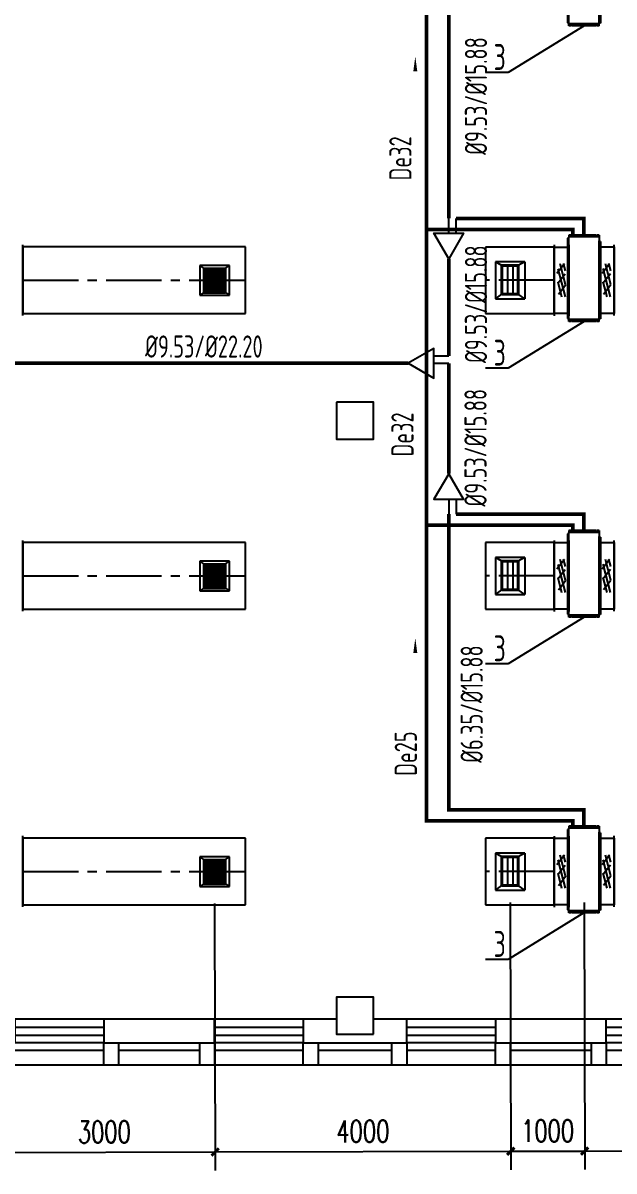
# Model space of a CAD drawing. Extents: x 1738143 to 1822243, y -608375 to -303375.
# Drawn here: x 1791736 to 1799736, y -401651 to -386118 of the extents above; entities that cross this region are included whole.
import ezdxf

# ---------------------------------------------------------------- set-up
doc = ezdxf.new("R2010")
doc.units = 0
doc.header["$LTSCALE"] = 1000
doc.header["$MEASUREMENT"] = 0
doc.linetypes.add('CENTER2', pattern=[1.125, 0.75, -0.125, 0.125, -0.125])
for name, color, linetype in [('COLUMN', 9, 'Continuous'), ('DIM-空冷凝水', 3, 'Continuous'), ('DUCT-排风风口', 7, 'Continuous'), ('DUCT-送风中心线', 5, 'CENTER2'), ('DUCT-送风法兰', 2, 'Continuous'), ('DUCT-送风管', 4, 'Continuous'), ('DUCT-送风管端线', 2, 'Continuous'), ('DUCT-送风阀门', 7, 'Continuous'), ('PIPE-空冷凝水', 150, 'CENTER2'), ('TH_DIM', 3, 'Continuous'), ('TH_TEXT', 7, 'Continuous'), ('VRV-EQUIP', 7, 'Continuous'), ('VRV-PIPE', 1, 'Continuous'), ('VRV-配件', 1, 'Continuous'), ('WALL', 9, 'Continuous'), ('WINDOW', 4, 'Continuous'), ('采暖', 7, 'Continuous')]:
    doc.layers.add(name, color=color, linetype=linetype)
doc.styles.add('_TCH_DIM_T3', font='SIMPLEX', dxfattribs={"width": 0.705882, "bigfont": 'GBCBIG'})
doc.styles.add('TSSD_Rein', font='Tssdeng.shx', dxfattribs={"width": 0.7, "bigfont": 'hztxt.shx'})
doc.dimstyles.new('_TCH_ARCH&&100', dxfattribs={"dimtxt": 297.5, "dimasz": 100, "dimexe": 250, "dimexo": 300, "dimgap": 126.25, "dimtad": 1, "dimdec": 0, "dimzin": 0, "dimdsep": 46, "dimtxsty": '_TCH_DIM_T3', "dimblk": 'ARCHTICK', "dimcen": 0.09, "dimclrt": 7, "dimazin": 2, "dimtfac": 1, "dimtdec": 0, "dimtix": 1, "dimtmove": 2, "dimatfit": 3, "dimfxl": 30, "dimtolj": 1, "dimtzin": 0, "dimarcsym": 0})

# ---------------------------------------------------------------- blocks, each defined once
blk = doc.blocks.new('_FZHK')
blk.add_lwpolyline([(-0.5, -0.5), (0.5, -0.5), (0.5, 0.5), (-0.5, 0.5)], close=True)
blk = doc.blocks.new('$WINLIB2D$00000001')
at = {"color": 0}
for points in [[(-0.5, 0.5), (-0.5, -0.5)], [(-0.5, 0.5), (0.5, 0.5)], [(0.5, -0.5), (0.5, 0.5)], [(0.5, 0.167), (-0.5, 0.167)], [(0.5, -0.167), (-0.5, -0.167)], [(-0.5, -0.5), (0.5, -0.5)]]:
    blk.add_lwpolyline(points, dxfattribs=at)
blk = doc.blocks.new('A$C7281566F')
for p, q in [((-199.5, -5850.6), (-1399.5, -5850.6)), ((2500.5, -5850.6), (1300.5, -5850.6)), ((5100.5, -5850.6), (3900.5, -5850.6)), ((7800.5, -5850.6), (6600.5, -5850.6))]:
    blk.add_line(p, q)
for points in [[(0.5, -5750.6), (0.5, -6050.6), (-199.5, -6050.6), (-199.5, -5750.6)], [(1100.5, -5850.6), (0.5, -5850.6)], [(1300.5, -5750.6), (1300.5, -6050.6), (1100.5, -6050.6), (1100.5, -5750.6)], [(2700.5, -5750.6), (2700.5, -6050.6), (2500.5, -6050.6), (2500.5, -5750.6)], [(3700.5, -5850.6), (2700.5, -5850.6)], [(3900.5, -5750.6), (3900.5, -6050.6), (3700.5, -6050.6), (3700.5, -5750.6)], [(5300.5, -5750.6), (5300.5, -6050.6), (5100.5, -6050.6), (5100.5, -5750.6)], [(6400.5, -5850.6), (5300.5, -5850.6)], [(6600.5, -5750.6), (6600.5, -6050.6), (6400.5, -6050.6), (6400.5, -5750.6)]]:
    blk.add_lwpolyline(points)
at = {"layer": 'WALL'}
for p, q in [((1300.5, -5430.6), (-199.5, -5430.6)), ((-199.5, -5430.6), (-199.5, -5750.6)), ((1300.5, -5750.6), (1300.5, -5430.6)), ((2950.5, -5430.6), (2500.5, -5430.6)), ((2500.5, -5430.6), (2500.5, -5750.6)), ((3900.5, -5430.6), (3450.5, -5430.6)), ((3900.5, -5750.6), (3900.5, -5430.6)), ((6600.5, -5430.6), (5100.5, -5430.6)), ((5100.5, -5430.6), (5100.5, -5750.6)), ((6600.5, -5750.6), (6600.5, -5430.6)), ((-199.5, -5750.6), (1300.5, -5750.6)), ((2500.5, -5750.6), (3200.5, -5750.6)), ((3200.5, -5750.6), (3900.5, -5750.6)), ((5100.5, -5750.6), (6600.5, -5750.6))]:
    blk.add_line(p, q, dxfattribs=at)
at = {"layer": 'COLUMN', "yscale": 500, "zscale": 500}
for p, xscale, rotation in [((3200.5, 2669.4), 500, 270), ((3200.5, -5380.6), 499.9990233504213, 90)]:
    blk.add_blockref('_FZHK', p, dxfattribs=dict(at, xscale=xscale, rotation=rotation))
at = {"layer": 'WINDOW', "xscale": 1200, "yscale": -320, "zscale": 1200}
for p, rotation in [((-799.5, -5590.6), 180), ((1900.5, -5590.6), 180), ((4500.5, -5590.6), 180.0000000000117), ((7200.5, -5590.6), 180.0000000000117)]:
    blk.add_blockref('$WINLIB2D$00000001', p, dxfattribs=dict(at, rotation=rotation))
blk = doc.blocks.new('_ArchTick')
at = {"color": 0, "linetype": 'ByBlock', "const_width": 0.4}
blk.add_lwpolyline([(-0.5, -0.5), (0.5, 0.5)], dxfattribs=at)
blk = doc.blocks.new('*D866')
at = {"layer": 'Defpoints', "color": 0, "transparency": 16777216}
for p in [(1791329, -397737), (1794329, -397729), (1794338, -401393)]:
    blk.add_point(p, dxfattribs=at)
at = {"layer": 'TH_DIM', "color": 0, "lineweight": -2, "transparency": 16777216}
for p, q in [((1791329, -398037), (1791338, -401651)), ((1794330, -398029), (1794339, -401643)), ((1791338, -401401), (1794338, -401393))]:
    blk.add_line(p, q, dxfattribs=at)
at = {"layer": 'TH_DIM', "color": 0, "lineweight": -2, "transparency": 16777216, "xscale": 100, "yscale": 100, "zscale": 100}
for p, rotation in [((1791338, -401401), 180.1432391503677), ((1794338, -401393), 0.1432391503677704)]:
    blk.add_blockref('_ArchTick', p, dxfattribs=dict(at, rotation=rotation))
at = {"layer": 'TH_DIM', "color": 7, "transparency": 16777216, "insert": (1792837, -401122), "char_height": 297.5, "attachment_point": 5, "rotation": 0.1432, "style": '_TCH_DIM_T3'}
blk.add_mtext('\\A1;3000', dxfattribs=at)
blk = doc.blocks.new('*D867')
at = {"layer": 'Defpoints', "color": 0, "transparency": 16777216}
for p in [(1794329, -397729), (1798329, -397719), (1798338, -401383)]:
    blk.add_point(p, dxfattribs=at)
at = {"layer": 'TH_DIM', "color": 0, "lineweight": -2, "transparency": 16777216}
for p, q in [((1794330, -398029), (1794339, -401643)), ((1798330, -398019), (1798339, -401633)), ((1794338, -401393), (1798338, -401383))]:
    blk.add_line(p, q, dxfattribs=at)
at = {"layer": 'TH_DIM', "color": 0, "lineweight": -2, "transparency": 16777216, "xscale": 100, "yscale": 100, "zscale": 100}
for p, rotation in [((1794338, -401393), 180.1432391503689), ((1798338, -401383), 0.1432391503688773)]:
    blk.add_blockref('_ArchTick', p, dxfattribs=dict(at, rotation=rotation))
at = {"layer": 'TH_DIM', "color": 7, "transparency": 16777216, "insert": (1796337, -401113), "char_height": 297.5, "attachment_point": 5, "rotation": 0.1432, "style": '_TCH_DIM_T3'}
blk.add_mtext('\\A1;4000', dxfattribs=at)
blk = doc.blocks.new('*D868')
at = {"layer": 'Defpoints', "color": 0, "transparency": 16777216}
for p in [(1798329, -397719), (1799329, -397717), (1799338, -401381)]:
    blk.add_point(p, dxfattribs=at)
at = {"layer": 'TH_DIM', "color": 0, "lineweight": -2, "transparency": 16777216}
for p, q in [((1798330, -398019), (1798339, -401633)), ((1799330, -398017), (1799339, -401631)), ((1798338, -401383), (1799338, -401381))]:
    blk.add_line(p, q, dxfattribs=at)
at = {"layer": 'TH_DIM', "color": 0, "lineweight": -2, "transparency": 16777216, "xscale": 100, "yscale": 100, "zscale": 100}
for p, rotation in [((1798338, -401383), 180.1432391503663), ((1799338, -401381), 0.1432391503663455)]:
    blk.add_blockref('_ArchTick', p, dxfattribs=dict(at, rotation=rotation))
at = {"layer": 'TH_DIM', "color": 7, "transparency": 16777216, "insert": (1798837, -401107), "char_height": 297.5, "attachment_point": 5, "rotation": 0.1432, "style": '_TCH_DIM_T3'}
blk.add_mtext('\\A1;1000', dxfattribs=at)
blk = doc.blocks.new('*D869')
at = {"layer": 'Defpoints', "color": 0, "transparency": 16777216}
for p in [(1799329, -397717), (1802329, -397709), (1802338, -401373)]:
    blk.add_point(p, dxfattribs=at)
at = {"layer": 'TH_DIM', "color": 0, "lineweight": -2, "transparency": 16777216}
for p, q in [((1799330, -398017), (1799339, -401631)), ((1802330, -398009), (1802339, -401623)), ((1799338, -401381), (1802338, -401373))]:
    blk.add_line(p, q, dxfattribs=at)
at = {"layer": 'TH_DIM', "color": 0, "lineweight": -2, "transparency": 16777216, "xscale": 100, "yscale": 100, "zscale": 100}
for p, rotation in [((1799338, -401381), 180.1432391503685), ((1802338, -401373), 0.1432391503684574)]:
    blk.add_blockref('_ArchTick', p, dxfattribs=dict(at, rotation=rotation))
at = {"layer": 'TH_DIM', "color": 7, "transparency": 16777216, "insert": (1800838, -401102), "char_height": 297.5, "attachment_point": 5, "rotation": 0.1432, "style": '_TCH_DIM_T3'}
blk.add_mtext('\\A1;3000', dxfattribs=at)
blk = doc.blocks.new('$风口$00000138')
for p, q in [((-195, 130), (195, 130)), ((-195, -130), (-195, 130)), ((-160, 95), (-195, 130)), ((160, 95), (195, 130)), ((195, 130), (195, -130)), ((160, 95), (-160, 95)), ((160, -95), (160, 95)), ((-160, -95), (-195, -130)), ((-160, -95), (160, -95)), ((160, -95), (195, -130)), ((195, -130), (-195, -130))]:
    blk.add_line(p, q)
at = {"lineweight": 40}
blk.add_line((-160, 95), (-160, -95), dxfattribs=at)
at = {"lineweight": -3}
for p, q in [((-140, 68.5), (-160, 68.5)), ((-160, 64), (-140, 64)), ((-140, 42), (-160, 42)), ((-160, 37.5), (-140, 37.5)), ((-140, 15.5), (-160, 15.5)), ((-160, 11), (-140, 11)), ((-140, -95), (-140, 95)), ((-135, 95), (-135, -95)), ((-115, 68.5), (-135, 68.5)), ((-135, 64), (-115, 64)), ((-115, 42), (-135, 42)), ((-135, 37.5), (-115, 37.5)), ((-115, 15.5), (-135, 15.5)), ((-135, 11), (-115, 11)), ((-115, -95), (-115, 95)), ((-110, 95), (-110, -95)), ((-90, 68.5), (-110, 68.5)), ((-110, 64), (-90, 64)), ((-90, 42), (-110, 42)), ((-110, 37.5), (-90, 37.5)), ((-90, 15.5), (-110, 15.5)), ((-110, 11), (-90, 11)), ((-90, -95), (-90, 95)), ((-85, 95), (-85, -95)), ((-65, 68.5), (-85, 68.5)), ((-85, 64), (-65, 64)), ((-65, 42), (-85, 42)), ((-85, 37.5), (-65, 37.5)), ((-65, 15.5), (-85, 15.5)), ((-85, 11), (-65, 11)), ((-65, -95), (-65, 95)), ((-60, 95), (-60, -95)), ((-40, 68.5), (-60, 68.5)), ((-60, 64), (-40, 64)), ((-40, 42), (-60, 42)), ((-60, 37.5), (-40, 37.5)), ((-40, 15.5), (-60, 15.5)), ((-60, 11), (-40, 11)), ((-40, -95), (-40, 95)), ((-35, 95), (-35, -95)), ((-15, 68.5), (-35, 68.5)), ((-35, 64), (-15, 64)), ((-15, 42), (-35, 42)), ((-35, 37.5), (-15, 37.5)), ((-15, 15.5), (-35, 15.5)), ((-35, 11), (-15, 11)), ((-15, -95), (-15, 95)), ((-10, 95), (-10, -95)), ((10, 68.5), (-10, 68.5)), ((-10, 64), (10, 64)), ((10, 42), (-10, 42)), ((-10, 37.5), (10, 37.5)), ((10, 15.5), (-10, 15.5)), ((-10, 11), (10, 11)), ((10, -95), (10, 95)), ((15, 95), (15, -95)), ((35, 68.5), (15, 68.5)), ((15, 64), (35, 64)), ((35, 42), (15, 42)), ((15, 37.5), (35, 37.5)), ((35, 15.5), (15, 15.5)), ((15, 11), (35, 11)), ((35, -95), (35, 95)), ((40, 95), (40, -95)), ((60, 68.5), (40, 68.5)), ((40, 64), (60, 64)), ((60, 42), (40, 42)), ((40, 37.5), (60, 37.5)), ((60, 15.5), (40, 15.5)), ((40, 11), (60, 11)), ((60, -95), (60, 95)), ((65, 95), (65, -95)), ((85, 68.5), (65, 68.5)), ((65, 64), (85, 64)), ((85, 42), (65, 42)), ((65, 37.5), (85, 37.5)), ((85, 15.5), (65, 15.5)), ((65, 11), (85, 11)), ((85, -95), (85, 95)), ((90, 95), (90, -95)), ((110, 68.5), (90, 68.5)), ((90, 64), (110, 64)), ((110, 42), (90, 42)), ((90, 37.5), (110, 37.5)), ((110, 15.5), (90, 15.5)), ((90, 11), (110, 11)), ((110, -95), (110, 95)), ((115, 95), (115, -95)), ((135, 68.5), (115, 68.5)), ((115, 64), (135, 64)), ((135, 42), (115, 42)), ((115, 37.5), (135, 37.5)), ((135, 15.5), (115, 15.5)), ((115, 11), (135, 11)), ((135, -95), (135, 95)), ((140, 95), (140, -95)), ((160, 68.5), (140, 68.5)), ((140, 64), (160, 64)), ((160, 42), (140, 42)), ((140, 37.5), (160, 37.5)), ((160, 15.5), (140, 15.5)), ((140, 11), (160, 11)), ((-140, -11), (-160, -11)), ((-160, -15.5), (-140, -15.5)), ((-140, -37.5), (-160, -37.5)), ((-160, -42), (-140, -42)), ((-140, -64), (-160, -64)), ((-160, -68.5), (-140, -68.5)), ((-115, -11), (-135, -11)), ((-135, -15.5), (-115, -15.5)), ((-115, -37.5), (-135, -37.5)), ((-135, -42), (-115, -42)), ((-115, -64), (-135, -64)), ((-135, -68.5), (-115, -68.5)), ((-90, -11), (-110, -11)), ((-110, -15.5), (-90, -15.5)), ((-90, -37.5), (-110, -37.5)), ((-110, -42), (-90, -42)), ((-90, -64), (-110, -64)), ((-110, -68.5), (-90, -68.5)), ((-65, -11), (-85, -11)), ((-85, -15.5), (-65, -15.5)), ((-65, -37.5), (-85, -37.5)), ((-85, -42), (-65, -42)), ((-65, -64), (-85, -64)), ((-85, -68.5), (-65, -68.5)), ((-40, -11), (-60, -11)), ((-60, -15.5), (-40, -15.5)), ((-40, -37.5), (-60, -37.5)), ((-60, -42), (-40, -42)), ((-40, -64), (-60, -64)), ((-60, -68.5), (-40, -68.5)), ((-15, -11), (-35, -11)), ((-35, -15.5), (-15, -15.5)), ((-15, -37.5), (-35, -37.5)), ((-35, -42), (-15, -42)), ((-15, -64), (-35, -64)), ((-35, -68.5), (-15, -68.5)), ((10, -11), (-10, -11)), ((-10, -15.5), (10, -15.5)), ((10, -37.5), (-10, -37.5)), ((-10, -42), (10, -42)), ((10, -64), (-10, -64)), ((-10, -68.5), (10, -68.5)), ((35, -11), (15, -11)), ((15, -15.5), (35, -15.5)), ((35, -37.5), (15, -37.5)), ((15, -42), (35, -42)), ((35, -64), (15, -64)), ((15, -68.5), (35, -68.5)), ((60, -11), (40, -11)), ((40, -15.5), (60, -15.5)), ((60, -37.5), (40, -37.5)), ((40, -42), (60, -42)), ((60, -64), (40, -64)), ((40, -68.5), (60, -68.5)), ((85, -11), (65, -11)), ((65, -15.5), (85, -15.5)), ((85, -37.5), (65, -37.5)), ((65, -42), (85, -42)), ((85, -64), (65, -64)), ((65, -68.5), (85, -68.5)), ((110, -11), (90, -11)), ((90, -15.5), (110, -15.5)), ((110, -37.5), (90, -37.5)), ((90, -42), (110, -42)), ((110, -64), (90, -64)), ((90, -68.5), (110, -68.5)), ((135, -11), (115, -11)), ((115, -15.5), (135, -15.5)), ((135, -37.5), (115, -37.5)), ((115, -42), (135, -42)), ((135, -64), (115, -64)), ((115, -68.5), (135, -68.5)), ((160, -11), (140, -11)), ((140, -15.5), (160, -15.5)), ((160, -37.5), (140, -37.5)), ((140, -42), (160, -42)), ((160, -64), (140, -64)), ((140, -68.5), (160, -68.5))]:
    blk.add_line(p, q, dxfattribs=at)
blk = doc.blocks.new('$风口$00000108')
for p, q in [((-250, 135), (-190, 75)), ((-250, -135), (-250, 135)), ((250, 135), (200, 75)), ((250, 135), (250, -135)), ((200, 25), (-190, 25)), ((-250, -135), (-190, -75)), ((200, -25), (-190, -25)), ((200, -75), (250, -135)), ((250, -135), (-250, -135))]:
    blk.add_line(p, q)
at = {"linetype": 'Continuous'}
blk.add_line((250, 135), (-250, 135), dxfattribs=at)
at = {"lineweight": 40}
for p, q in [((-190, 75), (200, 75)), ((-190, -75), (-190, 75)), ((200, 75), (200, -75)), ((-190, -75), (200, -75))]:
    blk.add_line(p, q, dxfattribs=at)
blk = doc.blocks.new('$VRV_海信日立$00000013')
for p, q in [((-450, 135), (-430, 135)), ((-450, 135), (-450, 118.25)), ((-443.5, 118.25), (-450, 118.25)), ((-443.5, 111.75), (-450, 111.75)), ((-450, 111.75), (-450, -111.75)), ((-443.5, 118.25), (-443.5, 121.5)), ((-443.5, 108.5), (-443.5, 111.75)), ((-436.5, 121.5), (-436.5, 108.5)), ((-430, 135), (-430, -135)), ((-429.6, 134.6), (-430, 134.6)), ((-430, -0.5), (-430, 134.6)), ((-429.6, 135), (-429.6, 134.6)), ((-429.6, 135), (389, 135)), ((-429, 135.5), (-429, 135)), ((389, 135.5), (-429, 135.5)), ((389, 135), (-429, 135)), ((382, 147.5), (-422, 147.5)), ((-422, 147.5), (-422, 135.5)), ((375, 135.5), (375, 135)), ((382, 147.5), (382, 135.5)), ((389, 135.5), (389, 135)), ((389, 134.6), (389, 135)), ((430, 134.6), (389, 134.6)), ((430, 134.6), (429.6, 134.6)), ((430, 135), (430, -135)), ((450, 135), (430, 135)), ((430, 134.6), (430, -6.5)), ((436.5, 121.5), (436.5, 108.5)), ((443.5, 118.25), (443.5, 121.5)), ((443.5, 118.25), (450, 118.25)), ((443.5, 111.75), (450, 111.75)), ((443.5, 108.5), (443.5, 111.75)), ((450, 135), (450, 118.25)), ((450, 111.75), (450, -111.75)), ((430, -46.617211), (430, -74.743728)), ((430, -84.256272), (430, -135)), ((-443.5, -111.75), (-450, -111.75)), ((-450, -118.25), (-450, -135)), ((-443.5, -118.25), (-450, -118.25)), ((-450, -135), (-430, -135)), ((-443.5, -108.5), (-443.5, -111.75)), ((-443.5, -118.25), (-443.5, -121.5)), ((-436.5, -121.5), (-436.5, -108.5)), ((-430, -134.6), (-429.6, -134.6)), ((-429.6, -134.6), (-429.6, -135)), ((-429.6, -135), (-425, -135)), ((-425, -135), (425.014933, -135)), ((-425, -135.5), (-425, -135)), ((-425, -135.5), (425.014933, -135.5)), ((-418, -147.5), (-418, -135)), ((418, -147.5), (-418, -147.5)), ((418, -135.5), (418, -147.5)), ((425, -135), (425, -135.5)), ((429.6, -135), (425.014933, -135)), ((430, -134.6), (429.6, -134.6)), ((429.6, -134.6), (429.6, -135)), ((450, -135), (430, -135)), ((436.5, -108.5), (436.5, -121.5)), ((443.5, -108.5), (443.5, -111.75)), ((443.5, -111.75), (450, -111.75)), ((443.5, -118.25), (450, -118.25)), ((443.5, -118.25), (443.5, -121.5)), ((450, -118.25), (450, -135))]:
    blk.add_line(p, q)
for centre, start, end in [((-440, 121.5), 90, 180), ((-440, 108.5), 180, 270), ((-440, 121.5), 0, 90), ((-440, 108.5), 270, 0), ((440, 121.5), 90, 180), ((440, 108.5), 180, 270), ((440, 121.5), 0, 90), ((440, 108.5), 270, 0), ((-440, -108.5), 90, 180), ((-440, -121.5), 180, 270), ((-440, -108.5), 0, 90), ((-440, -121.5), 270, 0), ((440, -108.5), 90, 180), ((440, -121.5), 180, 270), ((440, -108.5), 0, 90), ((440, -121.5), 270, 0)]:
    blk.add_arc(centre, 3.5, start, end)
blk = doc.blocks.new('00000589Body')
at = {"color": 0, "linetype": 'ByBlock', "lineweight": -2}
for p, q in [((250, 500), (-250, 500)), ((-250, -500), (-250, 500)), ((250, -500), (250, 500)), ((-250, -500), (250, -500))]:
    blk.add_line(p, q, dxfattribs=at)
at = {"color": 0, "linetype": 'ByBlock'}
for p, q in [((-125, -174), (120, 250)), ((-125, 26), (4, 250)), ((145, 69), (-105, 213)), ((125, -93), (-125, 51)), ((-53, -250), (125, 59)), ((96, -246), (-154, -102)), ((62, -250), (125, -141))]:
    blk.add_line(p, q, dxfattribs=at)

msp = doc.modelspace()

# ---------------------------------------------------------------- hatches: boundary and pattern name
at = {"layer": 'PIPE-空冷凝水', "linetype": 'CENTER2'}
for points in [[(1799176.2, -388912.8), (1799201.2, -388912.8), (1799201.2, -388887.8)], [(1799176.2, -388912.8), (1799176.2, -388887.8), (1799201.2, -388887.8)], [(1799176.2, -392912.8), (1799201.2, -392912.8), (1799201.2, -392887.8)], [(1799176.2, -392912.8), (1799176.2, -392887.8), (1799201.2, -392887.8)], [(1797197.8, -396912.8), (1797197.8, -396937.8), (1797172.8, -396937.8)], [(1797197.8, -396912.8), (1797172.8, -396912.8), (1797172.8, -396937.8)], [(1799176.2, -396912.8), (1799201.2, -396912.8), (1799201.2, -396887.8)], [(1799176.2, -396912.8), (1799176.2, -396887.8), (1799201.2, -396887.8)]]:
    msp.add_hatch(color=256, dxfattribs=at).paths.add_polyline_path(points)
at = {"layer": 'VRV-PIPE', "linetype": 'Continuous'}
for points in [[(1799327.8, -388762.8), (1799352.8, -388762.8), (1799352.8, -388737.8)], [(1799327.8, -388762.8), (1799327.8, -388737.8), (1799352.8, -388737.8)], [(1799327.8, -392762.8), (1799352.8, -392762.8), (1799352.8, -392737.8)], [(1799327.8, -392762.8), (1799327.8, -392737.8), (1799352.8, -392737.8)], [(1797497.8, -396762.8), (1797472.8, -396762.8), (1797472.8, -396787.8)], [(1797497.8, -396762.8), (1797497.8, -396787.8), (1797472.8, -396787.8)], [(1799327.8, -396762.8), (1799352.8, -396762.8), (1799352.8, -396737.8)], [(1799327.8, -396762.8), (1799327.8, -396737.8), (1799352.8, -396737.8)]]:
    msp.add_hatch(color=256, dxfattribs=at).paths.add_polyline_path(points)

# ---------------------------------------------------------------- linework, layer by layer
for p, q in [((1799329.3, -386156.8, 2500), (1798303.4, -386788.5, -1899.8)), ((1798303.4, -386788.5, -1899.8), (1797996.1, -386788.5, -1899.8)), ((1799329.3, -390156.8, 2500), (1798303.4, -390788.5, -1899.8)), ((1798303.4, -390788.5, -1899.8), (1797996.1, -390788.5, -1899.8)), ((1799329.3, -394156.8, 2500), (1798303.4, -394788.5, -1899.8)), ((1798303.4, -394788.5, -1899.8), (1797996.1, -394788.5, -1899.8)), ((1799328.5, -398156.8, 2500), (1798302.6, -398788.5, -1899.8)), ((1798302.6, -398788.5, -1899.8), (1797995.3, -398788.5, -1899.8))]:
    msp.add_line(p, q)
msp.add_lwpolyline([(1763509.1, -374777.8), (1804949.1, -374777.8), (1804949.1, -400217.8), (1763509.1, -400217.8)], close=True)
at = {"layer": 'DIM-空冷凝水'}
for points in [[(1797045.8, -387414.5, 0, 0, 0), (1797045.8, -386571, 0, 53.3, 0), (1797045.8, -386771, 0, 0, 0)], [(1797045.8, -395283.8, 0, 0, 0), (1797045.8, -394440.2, 0, 53.3, 0), (1797045.8, -394640.2, 0, 0, 0)]]:
    msp.add_lwpolyline(points, format="xyseb", dxfattribs=at)
at = {"layer": 'DUCT-送风中心线'}
for p, q in [((1791735.8, -389597.8), (1794746.8, -389597.8)), ((1798924.3, -389599.1), (1797997.8, -389599.1)), ((1791735.8, -393597.8), (1794746.8, -393597.8)), ((1798924.3, -393599.1), (1797997.8, -393599.1)), ((1791735.8, -397597.8), (1794746.8, -397597.8)), ((1798924.3, -397599.1), (1797997.8, -397599.1))]:
    msp.add_line(p, q, dxfattribs=at)
at = {"layer": 'DUCT-送风法兰'}
for p, q in [((1791735.7, -390077.8), (1791735.7, -389117.8)), ((1798924.4, -389119.1), (1798924.4, -390079.1)), ((1799124.6, -389119.1), (1799124.6, -390079.1)), ((1799535.5, -390077.8), (1799535.5, -389117.8)), ((1799735.7, -390077.8), (1799735.7, -389117.8)), ((1791735.7, -394077.8), (1791735.7, -393117.8)), ((1798924.4, -393119.1), (1798924.4, -394079.1)), ((1799124.6, -393119.1), (1799124.6, -394079.1)), ((1799535.5, -394077.8), (1799535.5, -393117.8)), ((1799735.7, -394077.8), (1799735.7, -393117.8)), ((1791735.7, -398077.8), (1791735.7, -397117.8)), ((1798924.4, -397119.1), (1798924.4, -398079.1)), ((1799124.6, -397119.1), (1799124.6, -398079.1)), ((1799535.5, -398077.8), (1799535.5, -397117.8)), ((1799735.7, -398077.8), (1799735.7, -397117.8))]:
    msp.add_line(p, q, dxfattribs=at)
at = {"layer": 'DUCT-送风管'}
for p, q in [((1794746.8, -389147.8), (1791735.8, -389147.8)), ((1794746.8, -390047.8), (1794746.8, -389147.8)), ((1798924.3, -389149.1), (1797997.8, -389149.1)), ((1797997.8, -389149.1), (1797997.8, -390049.1)), ((1798924.5, -389149.1), (1799124.5, -389149.1)), ((1799535.6, -389147.8), (1799735.6, -389147.8)), ((1791735.8, -390047.8), (1794746.8, -390047.8)), ((1797997.8, -390049.1), (1798924.3, -390049.1)), ((1799124.5, -390049.1), (1798924.5, -390049.1)), ((1799735.6, -390047.8), (1799535.6, -390047.8)), ((1794746.8, -393147.8), (1791735.8, -393147.8)), ((1794746.8, -394047.8), (1794746.8, -393147.8)), ((1798924.3, -393149.1), (1797997.8, -393149.1)), ((1797997.8, -393149.1), (1797997.8, -394049.1)), ((1798924.5, -393149.1), (1799124.5, -393149.1)), ((1799535.6, -393147.8), (1799735.6, -393147.8)), ((1791735.8, -394047.8), (1794746.8, -394047.8)), ((1797997.8, -394049.1), (1798924.3, -394049.1)), ((1799124.5, -394049.1), (1798924.5, -394049.1)), ((1799735.6, -394047.8), (1799535.6, -394047.8)), ((1794746.8, -397147.8), (1791735.8, -397147.8)), ((1794746.8, -398047.8), (1794746.8, -397147.8)), ((1798924.3, -397149.1), (1797997.8, -397149.1)), ((1797997.8, -397149.1), (1797997.8, -398049.1)), ((1798924.5, -397149.1), (1799124.5, -397149.1)), ((1799535.6, -397147.8), (1799735.6, -397147.8)), ((1791735.8, -398047.8), (1794746.8, -398047.8)), ((1797997.8, -398049.1), (1798924.3, -398049.1)), ((1799124.5, -398049.1), (1798924.5, -398049.1)), ((1799735.6, -398047.8), (1799535.6, -398047.8))]:
    msp.add_line(p, q, dxfattribs=at)
at = {"layer": 'DUCT-送风管端线'}
for p, q in [((1791735.8, -389147.8), (1791735.8, -390047.8)), ((1798924.3, -390049.1), (1798924.3, -389149.1)), ((1798924.5, -390049.1), (1798924.5, -389149.1)), ((1799124.5, -390049.1), (1799124.5, -389149.1)), ((1799535.6, -390047.8), (1799535.6, -389147.8)), ((1799735.6, -390047.8), (1799735.6, -389147.8)), ((1791735.8, -393147.8), (1791735.8, -394047.8)), ((1798924.3, -394049.1), (1798924.3, -393149.1)), ((1798924.5, -394049.1), (1798924.5, -393149.1)), ((1799124.5, -394049.1), (1799124.5, -393149.1)), ((1799535.6, -394047.8), (1799535.6, -393147.8)), ((1799735.6, -394047.8), (1799735.6, -393147.8)), ((1791735.8, -397147.8), (1791735.8, -398047.8)), ((1798924.3, -398049.1), (1798924.3, -397149.1)), ((1798924.5, -398049.1), (1798924.5, -397149.1)), ((1799124.5, -398049.1), (1799124.5, -397149.1)), ((1799535.6, -398047.8), (1799535.6, -397147.8)), ((1799735.6, -398047.8), (1799735.6, -397147.8))]:
    msp.add_line(p, q, dxfattribs=at)
at = {"layer": 'PIPE-空冷凝水', "linetype": 'CENTER2', "const_width": 50}
for points in [[(1797197.8, -384512.8), (1797197.8, -388912.8)], [(1799176.2, -388912.8), (1797197.8, -388912.8)], [(1797197.8, -388912.8), (1797197.8, -392912.8)], [(1799176.2, -389012.8), (1799176.2, -388912.8)], [(1799176.2, -392912.8), (1797197.8, -392912.8)], [(1797197.8, -392912.8), (1797197.8, -396912.8)], [(1799176.2, -393012.8), (1799176.2, -392912.8)], [(1799176.2, -396912.8), (1797197.8, -396912.8)], [(1799176.2, -397012.8), (1799176.2, -396912.8)]]:
    msp.add_lwpolyline(points, dxfattribs=at)
at = {"layer": 'VRV-PIPE', "linetype": 'Continuous', "const_width": 50}
for points in [[(1797497.8, -384247.8), (1797497.8, -388762.8)], [(1797597.8, -388762.8), (1799327.8, -388762.8)], [(1799327.8, -389012.8), (1799327.8, -388762.8)], [(1797497.8, -389309.2), (1797497.8, -390622)], [(1791327.8, -390722), (1796951.4, -390722)], [(1797497.8, -390722), (1797497.8, -392216.4)], [(1797497.8, -392762.8), (1797497.8, -396762.8)], [(1797597.8, -392762.8), (1799327.8, -392762.8)], [(1799327.8, -393012.8), (1799327.8, -392762.8)], [(1797497.8, -396762.8), (1799327.8, -396762.8)], [(1799327.8, -397012.8), (1799327.8, -396762.8)]]:
    msp.add_lwpolyline(points, dxfattribs=at)
at = {"layer": 'VRV-配件'}
for p, q in [((1797497.8, -388962.8), (1797497.8, -388762.8)), ((1797597.8, -388962.8), (1797597.8, -388762.8)), ((1797297.8, -390622), (1797497.8, -390622)), ((1797297.8, -390722), (1797497.8, -390722)), ((1797497.8, -392562.8), (1797497.8, -392762.8)), ((1797597.8, -392562.8), (1797597.8, -392762.8))]:
    msp.add_line(p, q, dxfattribs=at)
at = {"layer": 'VRV-配件', "elevation": 2500}
for points in [[(1797497.8, -389309.2), (1797297.8, -388962.8), (1797697.8, -388962.8)], [(1796951.4, -390722), (1797297.8, -390922), (1797297.8, -390522)], [(1797497.8, -392216.4), (1797297.8, -392562.8), (1797697.8, -392562.8)]]:
    msp.add_lwpolyline(points, close=True, dxfattribs=at)

# ---------------------------------------------------------------- block references
msp.add_blockref('A$C7281566F', (1793028.5, -394167.1))
at = {"layer": 'DUCT-排风风口', "xscale": 1.025641025641026, "yscale": -1.538461538461539, "rotation": 90.00000000000001}
for p in [(1794329.1, -389599.1, 2600), (1794329.1, -393599.1, 2600), (1794329.1, -397599.1, 2600)]:
    msp.add_blockref('$风口$00000138', p, dxfattribs=at)
at = {"layer": 'DUCT-排风风口', "yscale": -1.481481481481482, "rotation": 90.00000000000001}
for p in [(1798329.1, -389599.1, 2600), (1798329.1, -393599.1, 2600), (1798329.1, -397599.1, 2600)]:
    msp.add_blockref('$风口$00000108', p, dxfattribs=at)
at = {"layer": 'DUCT-送风阀门', "xscale": -0.4, "yscale": 0.9, "rotation": 180}
for p in [(1799024.5, -389599.1, 2500), (1799635.6, -389597.8, 2500), (1799024.5, -393599.1, 2500), (1799635.6, -393597.8, 2500), (1799024.5, -397599.1, 2500), (1799635.6, -397597.8, 2500)]:
    msp.add_blockref('00000589Body', p, dxfattribs=at)
at = {"layer": 'VRV-EQUIP', "xscale": 1.3, "yscale": -1.515254237288136, "rotation": 90.00000000000001}
for p in [(1799329.3, -385571.8, 2500), (1799329.3, -389571.8, 2500), (1799329.3, -393571.8, 2500), (1799329.3, -397571.8, 2500)]:
    msp.add_blockref('$VRV_海信日立$00000013', p, dxfattribs=at)

# ---------------------------------------------------------------- texts
at = {"layer": 'TH_TEXT', "style": 'TSSD_Rein', "width": 0.7}
for p in [(1798106.6, -386754, -1899.8), (1798106.6, -390754, -1899.8), (1798106.6, -394754, -1899.8), (1798105.8, -398754, -1899.8)]:
    msp.add_text('3', height=350, dxfattribs=at).set_placement(p)
at = {"layer": '采暖', "char_height": 300, "width": 28472.73, "attachment_point": 7, "rotation": 90, "line_spacing_factor": 0.96, "style": 'TSSD_Rein'}
for s, insert in [('{\\Ftssdeng,tssdchn|c134;%%C9.53/%%C15.88}', (1798017.1, -387902.3)), ('{\\Ftssdeng,tssdchn|c134;De32}', (1796994.2, -388247.3)), ('{\\Ftssdeng,tssdchn|c134;%%C9.53/%%C15.88}', (1798017.1, -390718.6)), ('{\\Ftssdeng,tssdchn|c134;%%C9.53/%%C15.88}', (1798010.9, -392660.9, 2500)), ('{\\Ftssdeng,tssdchn|c134;De32}', (1797022.1, -391982.8)), ('{\\Ftssdeng,tssdchn|c134;%%C6.35/%%C15.88}', (1797959.4, -396127.6, 5000)), ('{\\Ftssdeng,tssdchn|c134;De25}', (1797067.1, -396303.5))]:
    msp.add_mtext(s, dxfattribs=dict(at, insert=insert))
at = {"layer": '采暖', "insert": (1793388.9, -390645.2, 2500), "char_height": 300, "width": 28472.73, "attachment_point": 7, "line_spacing_factor": 0.96, "style": 'TSSD_Rein'}
msp.add_mtext('{\\Ftssdeng,tssdchn|c134;%%C9.53/%%C22.20}', dxfattribs=at)

# ---------------------------------------------------------------- dimensions: what is measured, and where the dimension line sits
at = {"layer": 'TH_DIM'}
for p1, p2, picture, middle in [((1791328.5, -397736.6), (1794328.9, -397729.1), '*D866', (1792837.2, -401121.9)), ((1794328.9, -397729.1), (1798328.8, -397719.1), '*D867', (1796337.3, -401113.2)), ((1798328.8, -397719.1), (1799329.2, -397716.6), '*D868', (1798837.5, -401106.9)), ((1799329.2, -397716.6), (1802328.9, -397709.1), '*D869', (1800837.5, -401101.9))]:
    dim = msp.add_aligned_dim(p1=p1, p2=p2, distance=-3664.1, dimstyle='_TCH_ARCH&&100', dxfattribs=at)
    dim.commit()
    dim.dimension.update_dxf_attribs({"geometry": picture, "text_midpoint": middle})

doc.saveas('drawing.dxf')
